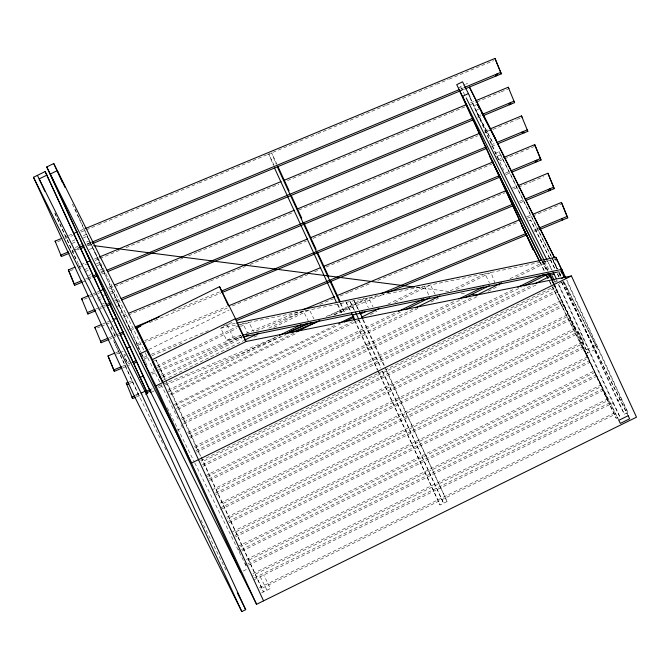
<?xml version="1.0" encoding="UTF-8"?>
<svg xmlns="http://www.w3.org/2000/svg" width="670" height="670" viewBox="0 0 670 670"><rect width="100%" height="100%" fill="white"/><g stroke="black" fill="none" stroke-linecap="round" stroke-linejoin="round"><path stroke-width="0.5" stroke-dasharray="3.35 2.51" d="M72.276 241.125L75.048 239.759M83.348 235.672L86.12 234.307L144.695 351.784M72.226 243.461L74.99 242.096M83.298 238.009L86.991 236.192L86.12 234.307M75.409 247.548L77.996 246.275M78.859 245.848L81.455 244.575M86.69 241.996L89.311 240.706M75.417 249.86L79.102 248.042M87.41 243.947L90.174 242.59M89.353 249.533L92.854 247.816M84.37 269.817L88.063 268M96.371 263.913L99.135 262.548L103.197 270.831L100.425 272.188M458.305 87.921L465.005 84.621M465.885 84.194L467.635 83.331M85.241 271.702L88.934 269.884M97.234 265.797L100.006 264.432L99.135 262.548M459.754 91.061L464.419 88.767M88.482 275.764L91.254 274.399M99.554 270.312L102.326 268.946M88.432 278.1L91.195 276.735M477.442 104.21L473.715 106.053L492.182 141.537L494.041 140.616M479.494 108.666L475.767 110.508L492.182 141.537M97.535 298.376L101.229 296.559M102.15 296.098L104.914 294.741M110.45 292.011L112.3 291.098L116.354 299.381L114.511 300.294M98.398 300.252L102.091 298.435M111.32 293.896L113.163 292.983L112.3 291.098M102.569 303.862L104.411 302.949M113.64 298.41L115.483 297.497M103.44 305.746L105.282 304.833M117.3 306.617L119.051 305.755L117.602 302.622L120.793 309.012M487.14 131.437L490.876 129.595M120.491 313.016L122.242 312.153L119.051 305.755M111.706 329.121L110.843 327.245L114.528 325.427M110.843 327.245L114.897 335.519L118.59 333.702M495.356 153.422L499.091 151.588L557.432 268.603M496.805 156.562L500.532 154.72L499.091 151.588M123.64 355.008L125.483 354.103M125.993 355.201L124.143 356.113L125.055 357.939M148.815 349.547L229.148 309.984M127.334 362.512L129.176 361.599M154.326 360.912L156.077 360.05L165.44 379.253M242.088 337.136L226.728 340.301L220.706 328.216L227.138 325.05L235.329 323.359M156.839 366.029L239.148 325.486M240.086 325.025L242.892 323.644L247.406 332.689M157.483 367.445L236.811 328.367M240.547 326.533L248.947 322.396L253.453 331.441M226.728 340.301L233.16 337.136L241.351 335.444M161.06 374.413L162.81 373.559M161.797 375.979L242.239 336.357M162.442 377.394L241.77 338.325M163.338 380.15L243.646 340.603M268.854 328.183L303.401 311.165L308.368 321.123M135.717 394.915L139.77 392.913M254.089 337.186L258.779 334.874M273.796 327.479L309.456 309.917L313.962 318.97M151.814 392.034L154.435 390.736M168.304 390.099L276.618 336.759M168.028 391.967L280.63 336.507M169.853 394.262L293.602 333.317M329.23 315.771L363.911 298.694L368.425 307.739M171.294 394.865L296.182 333.359M333.744 314.858L368.483 297.748L372.997 306.793M528.747 220.899L530.615 219.986L555.355 269.608M173.882 404.68L336.064 324.799M175.314 405.283L340.578 323.886M176.361 408.39L352.345 321.717M387.913 304.197L424.42 286.216L428.934 295.261M177.96 409.337L359.128 320.101M370.393 314.557L376.967 311.324M394.806 302.538L430.475 284.968L435.433 294.917M181.327 418.34L396.623 312.304M181.98 419.747L401.64 311.567M183.815 422.041L413.641 308.853M450.223 290.83L484.929 273.737L489.443 282.782M183.521 423.917L418.809 308.041M430.994 302.036L438.49 298.343M456.304 289.574L490.984 272.489L494.912 282.949M177.274 430.241L182.525 427.661L180.657 423.909M187.709 432.519L455.181 300.788M188.362 433.934L462.166 299.08M189.384 436.631L472.501 297.187M510.004 278.72L543.747 262.096M190.029 438.038L477.836 296.291M488.154 291.216L499.401 285.671M516.277 277.363L544.4 263.511M194.342 446.58L514.024 289.13M194.995 447.987L521.235 287.313M195.891 450.751L533.379 284.524M196.536 452.158L536.846 284.557M557.256 280.554L554.919 281.702L556.008 284.055M559.165 283.46L561.962 282.087M200.849 460.7L555.221 286.165L555.874 287.581L201.502 462.116M202.399 464.871L556.762 290.336M203.052 466.278L557.415 291.752M205.481 475.742L561.728 300.286L562.381 301.701L206.134 477.157M208.906 478.991L563.277 304.456L568.889 315.821L214.517 490.356M209.559 480.398L563.922 305.872M211.996 489.862L568.235 314.406L568.889 315.821M215.413 493.112L569.785 318.577L574.743 328.526L575.396 329.942L221.025 504.477M216.067 494.519L570.43 319.992L575.396 329.942M220.38 503.061L574.743 328.526M220.045 508.153L578.235 331.742L583.846 343.107L227.532 518.597M220.698 509.569L578.88 333.158L578.235 331.742M226.887 517.181L583.193 341.692M228.428 521.352L582.799 346.817L587.757 356.775L588.411 358.182L234.039 532.717M229.081 522.759L583.453 348.233L588.411 358.182M595.705 345.368L597.146 348.5L587.825 353.098L586.376 349.958L595.705 345.368L563.964 281.71M232.457 531.762L587.757 356.775M234.935 535.472L589.307 360.937M235.589 536.879L589.96 362.353M238.026 546.343L594.265 370.895L594.918 372.302L240.555 546.837M241.443 549.593L595.814 375.058L601.426 386.423L247.062 560.957M242.096 551L596.468 376.473M246.409 559.542L600.772 385.016L601.426 386.423M247.959 563.713L602.322 389.178L607.933 400.543L252.632 575.538M248.603 565.12L602.975 390.593L607.933 400.543M243.235 571.016L246.728 569.299M252.917 573.662L607.288 399.136M254.466 577.833L608.829 403.298L616.216 418.222L619.708 416.497L558.562 283.829M254.173 579.709L612.975 402.988L556.636 280.747M566.828 280.035L627.874 412.477L624.373 414.202L617.639 400.694L621.132 398.977L566.636 280.722M259.424 587.783L613.795 413.256L614.44 414.663L260.077 589.198M261.719 592.816L270.462 588.511L263.729 575.002M377.704 370.753L440.073 504.971L447.066 501.529L385.149 367.185M64.764 237.096L67.662 235.899M68.633 235.497L72.494 233.889M80.233 230.673L85.065 228.671M57.679 241.728L60.576 240.522M65.417 238.512L73.147 235.304M80.886 232.088L97.318 225.262M98.289 224.86L147.593 204.383M148.556 203.982L197.868 183.505M198.831 183.103L266.509 154.996M267.472 154.594L316.784 134.126M317.748 133.724L385.426 105.617M386.389 105.215L435.701 84.738M436.664 84.336L448.264 79.521M449.235 79.119L493.706 60.643M72.377 250.278L79.135 247.473M86.865 244.265L91.69 242.264M460.659 89.026L463.556 87.829M72.059 252.096L78.817 249.29M87.51 245.681L91.38 244.073M461.312 90.442L465.173 88.842M80.936 264.684L85.768 262.682M94.47 259.064L99.302 257.054M470.549 102.879L474.419 101.27M69.981 270.915L74.814 268.904M79.655 266.903L89.319 262.883M95.123 260.479L98.984 258.871M99.956 258.469L119.285 250.438M126.061 247.632L149.259 237.992M150.231 237.59L161.83 232.775M162.793 232.373L212.105 211.896M213.068 211.494L278.812 184.191M287.514 180.582L331.022 162.508M331.985 162.107L399.663 134M400.627 133.598L449.93 113.13M450.902 112.727L465.399 106.698M470.24 104.696L476.035 102.284M477.006 101.882L500.205 92.251M501.177 91.849L507.944 89.035M85.643 279.072L89.504 277.464M101.095 272.656L105.927 270.647M477.794 116.22L481.655 114.612M82.427 282.087L92.091 278.075M101.748 274.064L106.58 272.062M477.476 118.029L481.345 116.421M89.328 295.386L92.226 294.189M93.189 293.787L96.095 292.581M97.058 292.179L98.993 291.375M108.657 287.363L113.498 285.353M484.745 131.178L488.614 129.57M84.177 299.214L92.879 295.596M93.842 295.194L96.74 293.988M97.711 293.586L99.646 292.79M109.311 288.77L147.015 273.109M147.986 272.707L182.793 258.26M188.588 255.848L197.29 252.238M198.261 251.836L265.931 223.73M266.903 223.328L292.036 212.884M298.803 210.079L316.207 202.851M317.17 202.449L328.777 197.633M329.741 197.231L384.848 174.342M385.82 173.94L447.694 148.246M448.657 147.844L477.66 135.801M484.427 132.987L492.165 129.779M493.128 129.377L503.765 124.955M504.736 124.553L516.336 119.737M517.299 119.335L520.205 118.129M95.969 308.971L98.867 307.764M99.838 307.371L105.634 304.959M115.29 300.947L120.123 298.946M491.018 144.913L495.85 142.903M98.557 309.582L101.455 308.376M102.418 307.974L105.316 306.776M115.944 302.363L120.767 300.353M491.671 146.328L496.504 144.318M102.56 324.104L106.43 322.496M107.393 322.094L112.225 320.084M122.861 315.671L126.73 314.062M497.978 159.887L503.781 157.475M97.41 327.923L100.307 326.717M101.279 326.315L105.14 324.707M106.111 324.305L112.878 321.5M123.514 317.078L127.375 315.478M128.347 315.076L140.918 309.858M141.881 309.456L196.988 286.567M197.952 286.165L209.559 281.35M210.522 280.948L245.329 266.493M250.161 264.483L259.834 260.471M260.798 260.069L306.24 241.2M313.007 238.386L328.476 231.962M329.439 231.56L378.743 211.083M379.714 210.681L429.018 190.205M429.989 189.803L491.864 164.108M499.594 160.901L503.463 159.292M504.426 158.891L534.4 146.445M109.202 337.68L113.071 336.08M114.034 335.678L118.866 333.668M128.523 329.657L134.318 327.253M172.952 311.207L220.279 291.55M505.222 173.22L509.083 171.62M109.855 339.095L111.789 338.291M112.753 337.889L119.511 335.084M130.139 330.67L134 329.071M149.46 322.647L220.933 292.966M505.867 174.636L510.699 172.626M115.751 352.722L120.583 350.712M136.052 344.288L143.782 341.072M144.754 340.67L226.929 306.542M512.131 188.102L516.972 186.093M116.396 354.128L119.302 352.923M120.265 352.521L123.163 351.323M137.668 345.301L228.545 307.555M232.415 305.947L243.051 301.534M244.014 301.132L293.326 280.655M294.289 280.253L307.823 274.633M314.59 271.819L319.423 269.817M326.198 267.003L343.593 259.776M344.564 259.374L412.243 231.267M413.206 230.865L475.08 205.171M476.052 204.769L505.054 192.726M513.756 189.116L517.617 187.508M518.588 187.106L531.159 181.888M532.122 181.486L543.722 176.671M122.392 366.297L127.225 364.296M128.188 363.894L130.122 363.09M143.648 357.478L147.509 355.871M151.37 354.271L208.362 330.603M519.376 201.436L524.208 199.434M123.045 367.713L129.804 364.907M144.293 358.885L148.162 357.286M152.023 355.678L182.927 342.839M223.495 325.997L234.123 321.583M520.029 202.851L523.89 201.243M129.176 381.95L134.963 379.547M150.398 373.131L157.148 370.326M158.12 369.932L241.091 335.469M245.915 333.467L298.979 311.433M526.67 216.871L531.494 214.869M129.821 383.357L135.608 380.954M152.015 374.145L157.802 371.741M158.765 371.339L241.744 336.884M256.216 330.871L306.383 310.034M319.892 304.431L333.4 298.82M340.151 296.014L348.835 292.405M349.799 292.003L371.021 283.192M377.779 280.387L393.215 273.98M394.178 273.578L518.639 221.887M527.323 218.286L561.091 204.258M135.826 395.526L139.695 393.927M150.315 389.513L152.249 388.709M158.045 386.297L277.824 336.558M326.123 316.5L376.356 295.637M533.806 230.254L537.667 228.646M136.479 396.942L142.274 394.529M158.698 387.712L164.493 385.309M165.457 384.907L285.236 335.159M334.498 314.699L384.731 293.845M534.451 231.661L538.32 230.061M220.706 328.216L236.066 325.05M237.088 324.841L386.607 294.013M387.628 293.803L555.623 259.164M547.909 271.132L543.546 261.66L547.465 260.848L552.122 270.253M559.559 271.677L562.632 271.048M87.502 244.818L92.695 245.488M416.472 287.321L448.64 291.475M461.094 293.083L466.278 293.753M554.911 258.385L556.309 261.191M559.299 272.347L561.167 276.09M500.532 154.72L551.41 256.761M551.879 257.699L557.474 268.93M559.341 272.673L561.209 276.417M563.545 281.099L597.146 348.5M557.172 268.771L552.683 259.767L557.046 269.223M621.132 398.977L627.874 412.477M557.691 274.29L559.09 277.104M561.427 281.785L627.723 414.747M549.802 258.704L530.615 219.986M550.271 259.642L555.405 269.943M557.273 273.687L559.14 277.43M561.477 282.112L627.296 414.135M460.642 86.773L465.776 97.066M544.651 261.107L549.367 270.797M554.031 280.161L554.969 282.028M543.546 261.66L548.914 272.556M578.88 333.158L583.846 343.107M552.716 281.249L555.874 287.581M612.975 402.988L619.708 416.497M542.038 261.024L547.172 271.325M552.306 281.618L553.244 283.494M553.705 284.432L586.376 349.958M542.089 261.35L547.222 271.651M551.887 281.015L552.817 282.882M553.286 283.82L587.825 353.098M539.961 262.029L544.635 271.392M549.769 281.693L552.105 286.375M552.574 287.313L618.862 420.274M540.012 262.355L544.677 271.719M549.35 281.09L551.217 284.834M551.686 285.772L617.975 418.733M358.5 309.657L353.567 299.758L358.358 310.16M354.581 310.47L349.648 300.562L354.464 311.022M447.066 501.529L384.957 367.872M346.181 302.271L350.67 311.274M227.138 325.05L233.16 337.136M260.228 576.728L266.962 590.228M145.164 352.722L160.574 383.634M161.043 384.572L178.32 419.227M129.662 328.25L125.6 319.967L126.471 321.851M138.405 347.738L139.31 349.572M167.274 407.754L194.359 462.082M194.828 463.02L246.2 566.058M125.458 358.668L126.831 361.406M125.516 358.852L126.881 361.591M162.668 443.155L138.045 393.767L113.54 340.595M164.535 446.898L166.864 451.572M200.908 519.861L227.029 572.239M559.417 273.276L560.731 276.115M563.344 281.785L624.373 414.202M558.788 273.008L560.53 276.794M562.716 281.526L617.639 400.694M547.465 260.848L551.829 270.32M470.566 98.255L503.723 170.197M469.955 97.887L498.748 160.364M554.207 283.686L616.216 418.222M552.716 281.551L609.482 404.714M363.349 319.883L384.714 366.239M362.721 319.623L384.521 366.925M359.011 319.774L380.92 367.311M382.671 371.113L443.574 503.245L381.197 369.011M358.408 319.573L380.753 368.056M355.092 320.578L377.872 370.007M378.307 370.954L440.073 504.971M366.063 344.682L366.716 346.089M345.728 301.374L350.544 311.826M354.489 320.386L377.269 369.807M276.869 164.225L271.635 152.869L276.182 164.058M340.134 303.125L344.489 312.589M274.064 165.389L268.829 154.033L273.385 165.222M337.328 304.289L341.256 312.806M165.875 380.2L200.883 456.169M201.327 457.116L263.469 591.953L201.151 457.853M156.077 360.05L164.828 379.036M166.579 382.838L200.715 456.906M238.428 548.965L239.743 551.804M244.986 563.177L246.292 566.024M75.065 209.216L78.532 216.745M78.968 217.691L141.337 353.006M141.772 353.953L145.264 361.532M145.708 362.478L147.886 367.219M72.385 203.99L139.536 349.69M141.588 354.137L142.601 356.323M114.026 333.643L114.897 335.519M54.915 213.11L80.735 269.131M114.436 342.244L119.687 353.643M120.123 354.589L139.812 397.318M54.89 213.353L76.774 260.831M78.524 264.625L79.839 267.481M340.871 303.317L344.665 312.639M338.074 304.473L341.482 312.865"/><path stroke-width="1" d="M256.56 604.298L155.901 385.903L246.032 341.507L571.418 275.965L636.5 417.175L256.56 604.298L147.4 385.351L46.741 166.956L53.734 163.514L162.894 382.453M37.386 175.373L145.022 391.255L245.681 609.658L241.795 611.568L134.159 395.677L33.5 177.282L45.158 171.545L147.584 393.491L145.859 394.345M46.925 175.096L39.153 178.923L44.848 191.268M544.233 260.496L456.706 84.671L462.534 81.799L468.38 93.524L462.551 96.396L533.236 249.743L471.973 117.794M149.117 355.175L136.412 327.622L219.551 286.676L235.497 318.669L246.032 341.507L237.967 325.352M146.948 350.469L139.955 353.911L240.614 572.306M263.553 600.856L152.366 359.614L235.497 318.669M243.637 337.404L248.302 335.109M244.575 340.142L258.587 333.241M241.795 611.568L141.136 393.173L145.022 391.255M279.415 335.377L300.897 324.799M285.328 334.196L307.848 323.108M296.416 331.935L319.85 320.394M338.878 323.417L353.877 316.031M360.435 312.798L362.311 311.877M344.338 322.036L353.727 317.413M360.301 314.171L365.937 311.399M361.708 317.103L379.488 308.342M398.491 311.382L423.767 298.929M405.4 309.716L429.805 297.689M415.517 307.924L439.905 295.914M458.933 298.937L483.33 286.928M464.972 297.698L489.301 285.713M475.315 295.805L501.562 282.874M517.776 287.288L544.023 274.357M524.049 285.931L548.428 273.921M535.255 283.603L550.254 276.216L552.516 280.738M561.628 278.402L564.249 277.112L560.983 270.554M571.418 275.965L191.478 463.096L82.318 244.148M69.161 253.302L61.431 256.51L55.099 241.116L61.866 238.302M73.466 233.487L77.335 231.879M85.065 228.671L494.988 58.432L501.328 73.826L465.173 88.842M68.507 251.887L60.786 255.094L61.431 256.51M79.135 247.473L83.968 245.471M91.69 242.264L459.695 89.428M464.528 87.427L500.674 72.41L501.328 73.826M79.789 248.888L83.65 247.28M92.343 243.671L460.349 90.844M82.427 282.087L74.705 285.294L68.365 269.901L75.132 267.096M86.732 262.28L89.638 261.074M99.302 257.054L281.057 181.578M283.963 180.372L466.689 104.487M475.39 100.877L508.254 87.226L508.907 88.633M74.052 283.887L81.782 280.68M92.401 276.266L97.234 274.256M106.89 270.245L472.961 118.222M482.626 114.21L513.949 101.204L514.594 102.611L483.271 115.625M93.055 277.673L97.887 275.672M107.543 271.66L473.615 119.637M95.659 310.788L87.929 313.996L81.589 298.602L88.356 295.788M99.964 290.973L103.825 289.365M114.461 284.951L294.289 210.271M297.187 209.065L478.941 133.581M490.549 128.766L521.486 115.918L522.131 117.334M95.006 309.373L87.276 312.58L87.929 313.996M106.597 304.557L110.458 302.957M121.086 298.544L486.194 146.914M496.813 142.509L527.173 129.896L527.826 131.312L497.467 143.916M107.25 305.972L111.111 304.364M121.739 299.951L486.839 148.33M108.892 339.497L101.162 342.705L94.822 327.312L101.589 324.506M113.197 319.682L117.057 318.074M128.665 313.259L307.522 238.981M310.419 237.775L493.145 161.897M503.781 157.475L534.719 144.628L541.058 160.021L511.662 172.232M108.239 338.082L100.508 341.29L101.162 342.705M119.83 333.275L123.69 331.667M135.281 326.851L159.435 316.826M221.251 291.157L499.426 175.632M511.017 170.817L540.405 158.614L541.058 160.021M120.483 334.682L123.38 333.476M135.935 328.267L140.767 326.257M221.896 292.564L500.071 177.039M122.082 368.115L114.352 371.322L108.012 355.929L114.779 353.123M126.387 348.3L130.248 346.692M228.864 305.746L320.712 267.598M323.61 266.392L506.336 190.514M517.935 185.691L547.909 173.245L554.249 188.639L525.824 200.447M113.699 369.907L121.429 366.699M132.057 362.286L135.918 360.686M235.404 319.372L512.617 204.25M525.171 199.032L553.596 187.232L554.249 188.639M133.673 363.299L136.571 362.093M236.058 320.779L513.262 205.656M135.516 397.344L132.618 398.541L126.278 383.148L128.205 382.352M139.787 377.545L143.648 375.937M302.84 309.825L334.673 296.609M336.608 295.805L519.92 219.676M532.466 214.467L561.41 202.449L562.055 203.856L567.741 217.842L539.283 229.659M128.858 383.759L126.931 384.563L126.278 383.148M134.863 395.928L131.965 397.134L132.618 398.541M146.454 391.113L150.315 389.513M289.415 331.742L311.634 322.521M381.18 293.636L526.076 233.462M538.63 228.244L567.096 216.427L567.741 217.842M146.135 392.93L150.968 390.92M291.031 332.755L317.111 321.927M387.628 292.639L526.729 234.877M236.351 323.149L555.832 257.28L565.957 278.142M242.381 335.234L561.854 269.365L562.632 271.048M243.118 336.926L352.688 314.331M359.857 312.856L558.537 271.886M351.566 313.074L352.462 314.875L360.301 313.267L362.914 318.937M561.376 272.874L563.336 272.464M549.383 273.36L550.279 275.161L554.199 274.348M93.733 245.622L414.395 287.053M471.471 294.423L476.655 295.102M481.395 112.258L495.909 139.703L477.442 104.21L479.083 107.778M469.494 87.075L554.442 257.447M469.544 87.401L554.492 257.783M563.361 275.563L564.291 277.439M466.236 98.004L546.988 259.96M553.052 272.129L556.318 278.678M552.122 276.082L553.99 279.826M541.569 260.086L489.762 156.177L541.62 260.421M548.571 274.13L549.969 276.936M548.152 273.528L549.551 276.333M539.501 261.091L521.294 224.576L539.543 261.426M546.033 274.206L547.901 277.95M546.083 274.533L547.951 278.276M359.396 311.466L360.301 313.267M355.485 312.27L358.567 318.828M136.412 327.622L152.366 359.614M154.963 366.951L160.582 378.316L159.929 376.9M46.741 166.956L155.901 385.903M113.799 312.463L110.609 306.064L115.248 315.595M147.584 393.491L133.556 363.349M33.5 177.282L141.136 393.173M237.289 592.816L245.681 609.658M496.956 73.96L497.601 75.375M510.222 102.753L510.875 104.16M523.446 131.446L524.099 132.861M536.678 160.155L537.332 161.57M549.869 188.773L550.522 190.188M495.431 74.588L496.085 76.003M508.706 103.381L509.351 104.788M521.93 132.074L522.575 133.489M535.163 160.792L535.816 162.199M548.353 189.409L548.998 190.816M561.812 218.621L562.465 220.028M555.832 257.28L563.579 274.097M468.38 93.524L470.131 97.309M550.279 275.161L552.901 280.847M549.224 273.971L551.846 279.658M459.327 90.349L471.102 115.902M352.462 314.875L354.656 319.632M352.738 316.583L354.489 320.386M277.74 166.118L289.08 190.724M291.257 195.456L301.726 218.169M304.347 223.847L316.123 249.399M317.429 252.238L328.769 276.844M330.519 280.63L340.109 301.45M277.321 166.855L339.69 302.178M274.524 168.011L336.457 302.396M219.551 286.676L228.395 305.863M159.309 375.275L162.375 381.925M152.576 361.767L155.641 368.416M65.082 187.567L57.277 170.624L50.284 174.066L150.943 392.461M53.734 163.514L62.41 182.34M45.158 171.545L79.295 245.605M80.601 248.461L92.862 275.043M94.168 277.891L105.986 303.535M106.865 305.428L118.682 331.072M120.433 334.866L132.25 360.502M55.099 241.116L55.744 242.523M68.365 269.901L74.705 285.294M81.589 298.602L82.243 300.009M94.822 327.312L95.475 328.727M108.012 355.929L114.352 371.322M561.41 202.449L567.096 216.427M547.909 173.245L553.596 187.232M534.719 144.628L540.405 158.614M521.486 115.918L527.826 131.312M508.254 87.226L514.594 102.611M494.988 58.432L500.674 72.41M628.184 415.685L618.862 420.274L620.311 423.415L629.632 418.817L628.184 415.685"/></g></svg>
